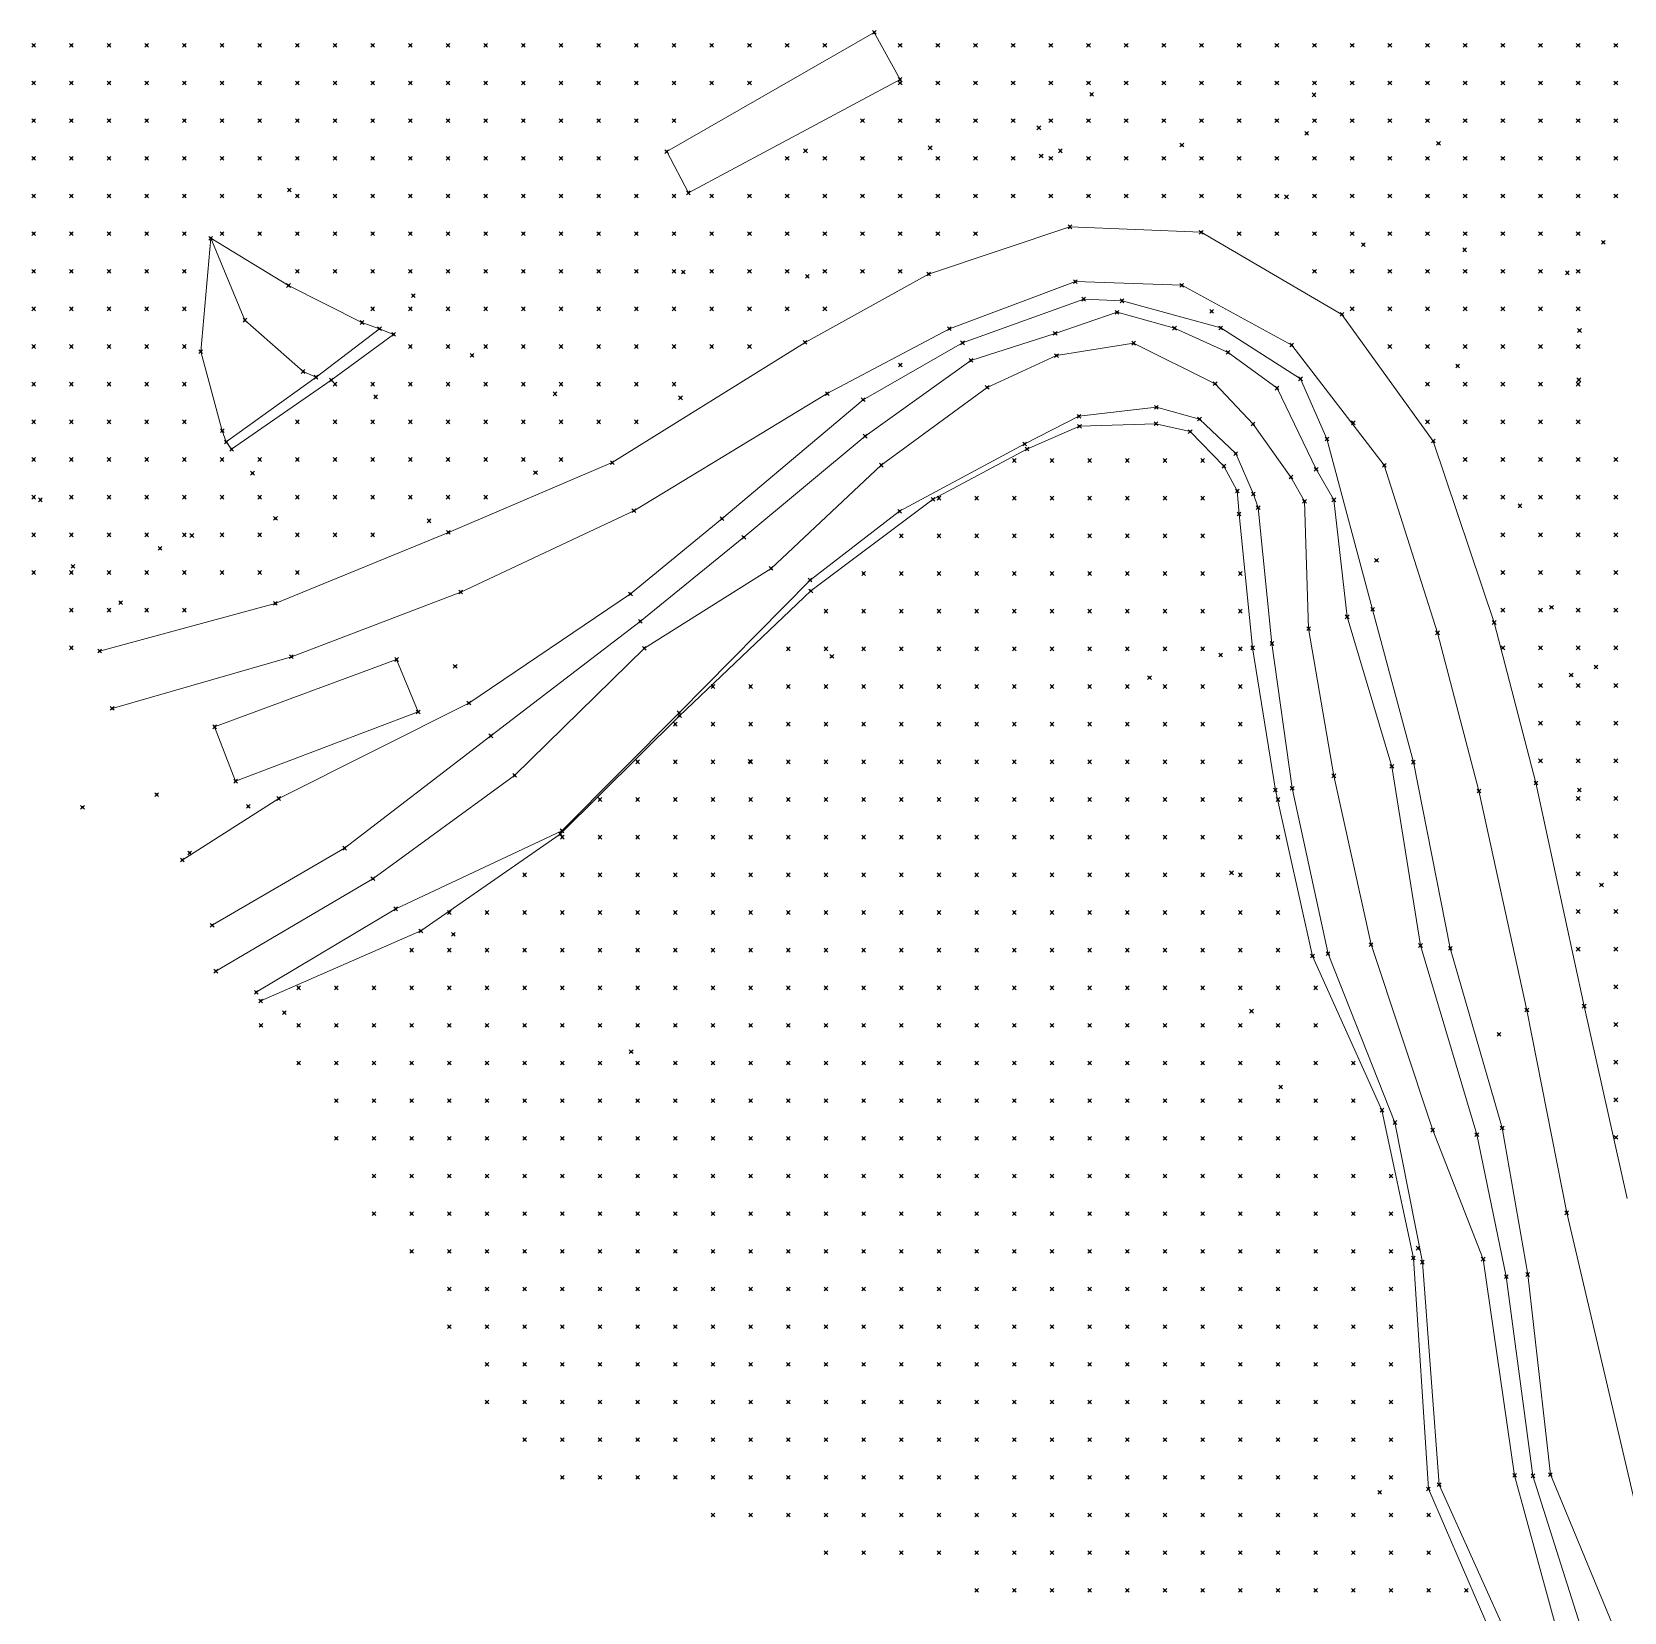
# Model space of a CAD drawing. Header units: metres. Extents: x 441556 to 446409, y 432338 to 461058.
# Drawn here: x 442130.7 to 442257.5, y 451243.6 to 451369.4 of the extents above; entities that cross this region are included whole.
import ezdxf

# ---------------------------------------------------------------- set-up
doc = ezdxf.new("R2010")
doc.units = ezdxf.units.M
doc.header["$MEASUREMENT"] = 0
doc.header["$PDMODE"] = 35
doc.header["$PDSIZE"] = 0.15
for name, color, linetype, lineweight in [('DTM-BRE-RevN_GRP_ CAROSABIL', 2, 'Continuous', 0), ('DTM-BRE-RevN_GRP_CONSTRUCTIE', 2, 'Continuous', 0), ('DTM-BRE-RevN_GRP_FIRUL APEI', 2, 'Continuous', 0), ('DTM-BRE-RevN_GRP_FUNDATIE', 2, 'Continuous', 0), ('DTM-BRE-RevN_GRP_RAU', 2, 'Continuous', 0), ('DTM-BRE-RevN_GRP_TALUZ SUS', 2, 'Continuous', 0), ('DTM-NOK-RevN_LIDAR_co_lidar', 91, 'Continuous', 0), ('DTM-NOK-RevN_RTK', 32, 'Continuous', 0), ('DTM-NOK_RevO_MUT_NOKTA', 121, 'Continuous', 0)]:
    doc.layers.add(name, color=color, linetype=linetype, lineweight=lineweight)

msp = doc.modelspace()

# ---------------------------------------------------------------- linework, layer by layer
at = {"layer": 'DTM-BRE-RevN_GRP_ CAROSABIL'}
for p, q in [((442202.133, 451350.139, 367.887), (442213.388, 451353.903, 367.984)), ((442213.388, 451353.903, 367.984), (442223.831, 451353.472, 368.128)), ((442223.831, 451353.472, 368.128), (442235.042, 451346.931, 367.759)), ((442192.295, 451344.702, 368.243), (442202.133, 451350.139, 367.887)), ((442203.789, 451345.79, 367.988), (442213.816, 451349.537, 367.824)), ((442213.816, 451349.537, 367.824), (442222.289, 451349.247, 367.708)), ((442222.289, 451349.247, 367.708), (442231.041, 451344.484, 367.597)), ((442235.042, 451346.931, 367.759), (442242.315, 451336.843, 367.472)), ((442176.948, 451335.123, 368.527), (442192.295, 451344.702, 368.243)), ((442194.063, 451340.625, 368.211), (442203.789, 451345.79, 367.988)), ((442231.041, 451344.484, 367.597), (442238.41, 451334.916, 367.362)), ((442178.659, 451331.291, 368.722), (442194.063, 451340.625, 368.211)), ((442242.315, 451336.843, 367.472), (442247.163, 451322.391, 367.143)), ((442163.897, 451329.573, 369.147), (442176.948, 451335.123, 368.527)), ((442238.41, 451334.916, 367.362), (442242.656, 451321.567, 367.025)), ((442164.876, 451324.82, 369.287), (442178.659, 451331.291, 368.722)), ((442150.116, 451323.91, 369.863), (442163.897, 451329.573, 369.147)), ((442151.399, 451319.668, 369.83), (442164.876, 451324.82, 369.287)), ((442136.128, 451320.12, 370.01), (442150.116, 451323.91, 369.863)), ((442247.163, 451322.391, 367.143), (442250.488, 451309.618, 366.647)), ((442242.656, 451321.567, 367.025), (442245.949, 451308.977, 366.821)), ((442137.128, 451315.554, 370.088), (442151.399, 451319.668, 369.83)), ((442250.488, 451309.618, 366.647), (442254.329, 451291.837, 366.031)), ((442245.949, 451308.977, 366.821), (442249.766, 451291.53, 366.181)), ((442249.766, 451291.53, 366.181), (442252.943, 451275.377, 365.911)), ((442254.329, 451291.837, 366.031), (442257.757, 451276.524, 365.815)), ((442252.943, 451275.377, 365.911), (442258.833, 451250.261, 365.383))]:
    msp.add_line(p, q, dxfattribs=at)
at = {"layer": 'DTM-BRE-RevN_GRP_CONSTRUCTIE'}
for p, q in [((442181.278, 451359.893, 369.371), (442197.806, 451369.385, 370.513)), ((442197.806, 451369.385, 370.513), (442199.864, 451365.635, 367.922)), ((442199.864, 451365.635, 367.922), (442183.008, 451356.612, 368.222)), ((442183.008, 451356.612, 368.222), (442181.278, 451359.893, 369.371)), ((442145.283, 451314.08, 369.625), (442159.773, 451319.443, 369.453)), ((442159.773, 451319.443, 369.453), (442161.489, 451315.273, 369.226)), ((442161.489, 451315.273, 369.226), (442146.952, 451309.758, 369.648)), ((442146.952, 451309.758, 369.648), (442145.283, 451314.08, 369.625))]:
    msp.add_line(p, q, dxfattribs=at)
at = {"layer": 'DTM-BRE-RevN_GRP_FIRUL APEI'}
for p, q in [((442212.317, 451343.65, 366.204), (442206.795, 451341.114, 366.246)), ((442218.455, 451344.637, 365.962), (442212.317, 451343.65, 366.204)), ((442224.953, 451341.407, 365.612), (442218.455, 451344.637, 365.962)), ((442206.795, 451341.114, 366.246), (442198.368, 451334.923, 366.188)), ((442227.97, 451338.193, 365.325), (442224.953, 451341.407, 365.612)), ((442230.979, 451333.972, 365.414), (442227.97, 451338.193, 365.325)), ((442198.368, 451334.923, 366.188), (442189.59, 451326.698, 366.127)), ((442232.065, 451332.044, 365.457), (442230.979, 451333.972, 365.414)), ((442232.394, 451321.908, 365.307), (442232.065, 451332.044, 365.457)), ((442189.59, 451326.698, 366.127), (442179.499, 451320.34, 366.508)), ((442234.398, 451310.185, 365.323), (442232.394, 451321.908, 365.307)), ((442179.499, 451320.34, 366.508), (442169.165, 451310.219, 367.051)), ((442169.165, 451310.219, 367.051), (442157.877, 451301.989, 367.095)), ((442237.364, 451296.743, 365.185), (442234.398, 451310.185, 365.323)), ((442157.877, 451301.989, 367.095), (442145.376, 451294.625, 367.234)), ((442242.272, 451281.96, 364.607), (442237.364, 451296.743, 365.185)), ((442246.292, 451271.693, 364.515), (442242.272, 451281.96, 364.607)), ((442248.795, 451254.472, 364.078), (442246.292, 451271.693, 364.515)), ((442252.774, 451239.864, 363.956), (442248.795, 451254.472, 364.078))]:
    msp.add_line(p, q, dxfattribs=at)
at = {"layer": 'DTM-BRE-RevN_GRP_FUNDATIE'}
for p, q in [((442144.178, 451343.965, 380.163), (442144.977, 451352.994, 384.975)), ((442144.977, 451352.994, 384.975), (442151.164, 451349.232, 380.062)), ((442144.977, 451352.994, 384.975), (442147.695, 451346.468, 380.008)), ((442151.164, 451349.232, 380.062), (442157.014, 451346.288, 376.382)), ((442147.695, 451346.468, 380.008), (442152.327, 451342.385, 376.153)), ((442157.014, 451346.288, 376.382), (442158.411, 451345.79, 373.927)), ((442158.411, 451345.79, 373.927), (442153.362, 451341.933, 373.813)), ((442154.568, 451341.698, 369.661), (442159.53, 451345.336, 370.144)), ((442159.53, 451345.336, 370.144), (442158.411, 451345.79, 373.927)), ((442145.892, 451337.662, 376.194), (442144.178, 451343.965, 380.163)), ((442152.327, 451342.385, 376.153), (442153.362, 451341.933, 373.813)), ((442153.362, 451341.933, 373.813), (442146.208, 451336.774, 373.855)), ((442146.64, 451336.192, 369.857), (442154.568, 451341.698, 369.661)), ((442146.208, 451336.774, 373.855), (442145.892, 451337.662, 376.194)), ((442146.208, 451336.774, 373.855), (442146.64, 451336.192, 369.857))]:
    msp.add_line(p, q, dxfattribs=at)
at = {"layer": 'DTM-BRE-RevN_GRP_RAU'}
for p, q in [((442217.14, 451347.094, 366.398), (442212.213, 451345.421, 366.425)), ((442221.71, 451345.831, 366.156), (442217.14, 451347.094, 366.398)), ((442212.213, 451345.421, 366.425), (442205.499, 451343.266, 366.474)), ((442225.972, 451343.902, 366.254), (442221.71, 451345.831, 366.156)), ((442229.878, 451341.051, 365.974), (442225.972, 451343.902, 366.254)), ((442205.499, 451343.266, 366.474), (442197.079, 451337.234, 366.509)), ((442232.995, 451334.596, 365.77), (442229.878, 451341.051, 365.974)), ((442209.782, 451336.61, 366.582), (442214.107, 451338.818, 366.502)), ((442214.107, 451338.818, 366.502), (442220.268, 451339.531, 366.184)), ((442220.268, 451339.531, 366.184), (442223.703, 451338.59, 365.956)), ((442223.703, 451338.59, 365.956), (442226.59, 451335.841, 365.936)), ((442197.079, 451337.234, 366.509), (442187.424, 451329.177, 366.54)), ((442199.824, 451331.251, 366.647), (442209.782, 451336.61, 366.582)), ((442226.59, 451335.841, 365.936), (442227.997, 451332.618, 365.835)), ((442234.4, 451332.164, 365.899), (442232.995, 451334.596, 365.77)), ((442227.997, 451332.618, 365.835), (442228.371, 451331.532, 365.782)), ((442235.463, 451322.842, 365.64), (442234.4, 451332.164, 365.899)), ((442192.696, 451325.773, 366.705), (442199.824, 451331.251, 366.647)), ((442228.371, 451331.532, 365.782), (442229.467, 451320.72, 365.675)), ((442187.424, 451329.177, 366.54), (442179.178, 451322.485, 366.883)), ((442182.275, 451315.195, 367.101), (442192.696, 451325.773, 366.705)), ((442179.178, 451322.485, 366.883), (442167.274, 451313.369, 367.211)), ((442239.013, 451310.931, 365.487), (442235.463, 451322.842, 365.64)), ((442229.467, 451320.72, 365.675), (442231.082, 451309.191, 365.41)), ((442172.936, 451305.798, 367.095), (442182.275, 451315.195, 367.101)), ((442167.274, 451313.369, 367.211), (442155.632, 451304.423, 367.377)), ((442241.296, 451296.666, 365.252), (442239.013, 451310.931, 365.487)), ((442231.082, 451309.191, 365.41), (442233.938, 451296.018, 365.365)), ((442159.702, 451299.587, 367.443), (442172.936, 451305.798, 367.095)), ((442155.632, 451304.423, 367.377), (442145.086, 451298.281, 367.48)), ((442148.599, 451292.946, 367.503), (442159.702, 451299.587, 367.443)), ((442245.786, 451281.608, 364.927), (442241.296, 451296.666, 365.252)), ((442233.938, 451296.018, 365.365), (442239.259, 451282.577, 364.96)), ((442239.259, 451282.577, 364.96), (442241.446, 451271.452, 364.854)), ((442248.124, 451270.298, 364.67), (442245.786, 451281.608, 364.927)), ((442241.446, 451271.452, 364.854), (442242.783, 451253.723, 364.544)), ((442250.255, 451254.437, 364.391), (442248.124, 451270.298, 364.67)), ((442242.783, 451253.723, 364.544), (442249.34, 451239.196, 364.298)), ((442254.764, 451240.149, 364.174), (442250.255, 451254.437, 364.391))]:
    msp.add_line(p, q, dxfattribs=at)
at = {"layer": 'DTM-BRE-RevN_GRP_TALUZ SUS'}
for p, q in [((442204.829, 451344.662, 367.779), (442214.481, 451348.141, 367.484)), ((442214.481, 451348.141, 367.484), (442217.535, 451348.013, 367.584)), ((442217.535, 451348.013, 367.584), (442225.39, 451345.852, 367.538)), ((442225.39, 451345.852, 367.538), (442231.74, 451341.795, 367.332)), ((442196.924, 451340.131, 367.927), (442204.829, 451344.662, 367.779)), ((442231.74, 451341.795, 367.332), (442233.853, 451337.014, 367.038)), ((442185.677, 451330.658, 367.869), (442196.924, 451340.131, 367.927)), ((442214.147, 451338.023, 367.024), (442209.964, 451336.207, 367.235)), ((442220.23, 451338.222, 366.519), (442214.147, 451338.023, 367.024)), ((442222.957, 451337.592, 366.374), (442220.23, 451338.222, 366.519)), ((442225.647, 451334.841, 366.349), (442222.957, 451337.592, 366.374)), ((442209.964, 451336.207, 367.235), (442202.483, 451332.202, 367.238)), ((442233.853, 451337.014, 367.038), (442237.483, 451323.437, 366.701)), ((442226.707, 451332.874, 366.221), (442225.647, 451334.841, 366.349)), ((442202.483, 451332.202, 367.238), (442192.758, 451324.906, 367.211)), ((442226.851, 451331.03, 366.369), (442226.707, 451332.874, 366.221)), ((442227.928, 451320.373, 366.312), (442226.851, 451331.03, 366.369)), ((442178.395, 451324.669, 368.725), (442185.677, 451330.658, 367.869)), ((442165.525, 451315.977, 368.976), (442178.395, 451324.669, 368.725)), ((442192.758, 451324.906, 367.211), (442182.294, 451314.964, 367.435)), ((442237.483, 451323.437, 366.701), (442240.729, 451311.267, 367.043)), ((442229.742, 451309.047, 365.976), (442227.928, 451320.373, 366.312)), ((442150.388, 451308.377, 369.442), (442165.525, 451315.977, 368.976)), ((442182.294, 451314.964, 367.435), (442172.807, 451305.543, 368.4)), ((442240.729, 451311.267, 367.043), (442243.67, 451296.444, 366.141)), ((442142.704, 451303.477, 369.065), (442150.388, 451308.377, 369.442)), ((442232.703, 451295.829, 366.166), (442229.742, 451309.047, 365.976)), ((442172.807, 451305.543, 368.4), (442161.706, 451297.831, 367.763)), ((442161.706, 451297.831, 367.763), (442148.958, 451292.258, 368.277)), ((442238.23, 451283.556, 365.434), (442232.703, 451295.829, 366.166)), ((442243.67, 451296.444, 366.141), (442247.802, 451282.136, 366.065)), ((442240.731, 451271.778, 365.017), (442238.23, 451283.556, 365.434)), ((442247.802, 451282.136, 366.065), (442249.836, 451270.468, 365.717)), ((442241.926, 451253.391, 364.821), (442240.731, 451271.778, 365.017)), ((442249.836, 451270.468, 365.717), (442251.645, 451254.534, 365.673)), ((442251.645, 451254.534, 365.673), (442257.421, 451240.608, 365.418)), ((442248.154, 451239.052, 364.955), (442241.926, 451253.391, 364.821))]:
    msp.add_line(p, q, dxfattribs=at)
at = {"layer": 'DTM-NOK-RevN_LIDAR_co_lidar'}
for p in [(442130.88, 451368.364, 402.162), (442133.879, 451368.364, 401.608), (442136.879, 451368.364, 401.623), (442139.878, 451368.364, 401.089), (442142.877, 451368.364, 400.769), (442145.877, 451368.364, 397.833), (442148.876, 451368.364, 394.121), (442151.875, 451368.364, 391.662), (442154.875, 451368.364, 390.239), (442157.874, 451368.364, 388.078), (442160.873, 451368.364, 385.408), (442163.873, 451368.364, 383.631), (442166.872, 451368.364, 383.037), (442169.871, 451368.364, 383.804), (442172.871, 451368.364, 384.251), (442175.87, 451368.364, 380.315), (442178.87, 451368.364, 376.334), (442181.869, 451368.364, 375.528), (442184.868, 451368.364, 376.051), (442187.868, 451368.364, 375.909), (442190.867, 451368.364, 374.755), (442193.866, 451368.364, 373.294), (442199.865, 451368.364, 368.052), (442202.864, 451368.364, 366.837), (442205.864, 451368.364, 366.609), (442208.863, 451368.364, 366.574), (442211.862, 451368.364, 366.926), (442214.862, 451368.364, 368.101), (442217.861, 451368.364, 369.087), (442220.86, 451368.364, 369.51), (442223.86, 451368.364, 369.783), (442226.859, 451368.364, 370.084), (442229.859, 451368.364, 370.387), (442232.858, 451368.364, 370.683), (442235.857, 451368.364, 370.968), (442238.857, 451368.364, 371.485), (442241.856, 451368.364, 371.774), (442244.855, 451368.364, 372.217), (442247.855, 451368.364, 375.116), (442250.854, 451368.364, 377.766), (442253.853, 451368.364, 378.398), (442256.853, 451368.364, 378.275), (442130.88, 451365.365, 399.991), (442133.879, 451365.365, 399.447), (442136.879, 451365.365, 398.43), (442139.878, 451365.365, 397.677), (442142.877, 451365.365, 398.325), (442145.877, 451365.365, 395.186), (442148.876, 451365.365, 391.374), (442151.875, 451365.365, 389.296), (442154.875, 451365.365, 387.57), (442157.874, 451365.365, 385.355), (442160.873, 451365.365, 383.222), (442163.873, 451365.365, 381.648), (442166.872, 451365.365, 380.548), (442169.871, 451365.365, 380.498), (442172.871, 451365.365, 379.329), (442175.87, 451365.365, 376.842), (442178.87, 451365.365, 374.945), (442181.869, 451365.365, 374.677), (442184.868, 451365.365, 375.124), (442187.868, 451365.365, 374.656), (442199.865, 451365.365, 367.743), (442202.864, 451365.365, 366.992), (442205.864, 451365.365, 366.738), (442208.863, 451365.365, 366.611), (442211.862, 451365.365, 366.83), (442214.862, 451365.365, 367.909), (442217.861, 451365.365, 368.871), (442220.86, 451365.365, 369.302), (442223.86, 451365.365, 369.587), (442226.859, 451365.365, 369.938), (442229.859, 451365.365, 370.364), (442232.858, 451365.365, 370.783), (442235.857, 451365.365, 371.16), (442238.857, 451365.365, 371.604), (442241.856, 451365.365, 371.91), (442244.855, 451365.365, 373.276), (442247.855, 451365.365, 375.313), (442250.854, 451365.365, 377.226), (442253.853, 451365.365, 377.935), (442256.853, 451365.365, 378.003), (442130.88, 451362.365, 398.106), (442133.879, 451362.365, 396.782), (442136.879, 451362.365, 394.511), (442139.878, 451362.365, 393.572), (442142.877, 451362.365, 393.332), (442145.877, 451362.365, 390.672), (442148.876, 451362.365, 388.613), (442151.875, 451362.365, 387.634), (442154.875, 451362.365, 385.645), (442157.874, 451362.365, 383.555), (442160.873, 451362.365, 381.633), (442163.873, 451362.365, 379.897), (442166.872, 451362.365, 378.464), (442169.871, 451362.365, 376.678), (442172.871, 451362.365, 375.104), (442175.87, 451362.365, 373.884), (442178.87, 451362.365, 373.302), (442181.869, 451362.365, 373.423), (442196.866, 451362.365, 368.187), (442199.865, 451362.365, 367.516), (442202.864, 451362.365, 367.103), (442205.864, 451362.365, 366.9), (442208.863, 451362.365, 366.755), (442211.862, 451362.365, 367.022), (442214.862, 451362.365, 367.881), (442217.861, 451362.365, 368.54), (442220.86, 451362.365, 368.858), (442223.86, 451362.365, 369.21), (442226.859, 451362.365, 369.677), (442229.859, 451362.365, 370.514), (442232.858, 451362.365, 371.256), (442235.857, 451362.365, 371.578), (442238.857, 451362.365, 371.813), (442241.856, 451362.365, 372.094), (442244.855, 451362.365, 373.605), (442247.855, 451362.365, 374.95), (442250.854, 451362.365, 376.396), (442253.853, 451362.365, 376.891), (442256.853, 451362.365, 377.228), (442130.88, 451359.366, 396.249), (442133.879, 451359.366, 394.497), (442136.879, 451359.366, 392.242), (442139.878, 451359.366, 390.268), (442142.877, 451359.366, 388.592), (442145.877, 451359.366, 387.136), (442148.876, 451359.366, 386.691), (442151.875, 451359.366, 386.047), (442154.875, 451359.366, 384.455), (442157.874, 451359.366, 382.869), (442160.873, 451359.366, 380.833), (442163.873, 451359.366, 378.677), (442166.872, 451359.366, 377.021), (442169.871, 451359.366, 374.554), (442172.871, 451359.366, 372.659), (442175.87, 451359.366, 371.658), (442178.87, 451359.366, 371.023), (442190.867, 451359.366, 368.449), (442193.866, 451359.366, 368.06), (442196.866, 451359.366, 367.711), (442199.865, 451359.366, 367.433), (442202.864, 451359.366, 367.239), (442205.864, 451359.366, 367.153), (442208.863, 451359.366, 367.151), (442211.862, 451359.366, 367.483), (442214.862, 451359.366, 367.993), (442217.861, 451359.366, 368.322), (442220.86, 451359.366, 368.528), (442223.86, 451359.366, 368.766), (442226.859, 451359.366, 369.102), (442229.859, 451359.366, 369.906), (442232.858, 451359.366, 370.848), (442235.857, 451359.366, 371.82), (442238.857, 451359.366, 372.215), (442241.856, 451359.366, 372.293), (442244.855, 451359.366, 372.909), (442247.855, 451359.366, 374.249), (442250.854, 451359.366, 375.544), (442253.853, 451359.366, 376.1), (442256.853, 451359.366, 376.651), (442130.88, 451356.367, 395.145), (442133.879, 451356.367, 393.13), (442136.879, 451356.367, 390.535), (442139.878, 451356.367, 388.123), (442142.877, 451356.367, 386.747), (442145.877, 451356.367, 385.838), (442148.876, 451356.367, 385.232), (442151.875, 451356.367, 384.124), (442154.875, 451356.367, 382.547), (442157.874, 451356.367, 381.035), (442160.873, 451356.367, 379.225), (442163.873, 451356.367, 377.831), (442166.872, 451356.367, 375.448), (442169.871, 451356.367, 372.681), (442172.871, 451356.367, 371.666), (442175.87, 451356.367, 370.172), (442178.87, 451356.367, 368.68), (442181.869, 451356.367, 368.158), (442184.868, 451356.367, 368.146), (442187.868, 451356.367, 368.163), (442190.867, 451356.367, 368.02), (442193.866, 451356.367, 367.839), (442196.866, 451356.367, 367.67), (442199.865, 451356.367, 367.566), (442202.864, 451356.367, 367.461), (442205.864, 451356.367, 367.447), (442208.863, 451356.367, 367.545), (442211.862, 451356.367, 367.733), (442214.862, 451356.367, 367.965), (442217.861, 451356.367, 368.122), (442220.86, 451356.367, 368.239), (442223.86, 451356.367, 368.347), (442226.859, 451356.367, 368.491), (442229.859, 451356.367, 368.721), (442232.858, 451356.367, 369.246), (442235.857, 451356.367, 370.636), (442238.857, 451356.367, 371.585), (442241.856, 451356.367, 372.085), (442244.855, 451356.367, 372.597), (442247.855, 451356.367, 373.564), (442250.854, 451356.367, 374.667), (442253.853, 451356.367, 375.519), (442256.853, 451356.367, 376.064), (442130.88, 451353.367, 393.668), (442133.879, 451353.367, 391.154), (442136.879, 451353.367, 388.248), (442139.878, 451353.367, 386.727), (442142.877, 451353.367, 385.269), (442145.877, 451353.367, 383.888), (442148.876, 451353.367, 383.222), (442151.875, 451353.367, 382.284), (442154.875, 451353.367, 380.358), (442157.874, 451353.367, 378.357), (442160.873, 451353.367, 376.78), (442163.873, 451353.367, 376.458), (442166.872, 451353.367, 373.519), (442169.871, 451353.367, 371.095), (442172.871, 451353.367, 370.338), (442175.87, 451353.367, 368.923), (442178.87, 451353.367, 367.908), (442181.869, 451353.367, 367.698), (442184.868, 451353.367, 367.863), (442187.868, 451353.367, 367.992), (442190.867, 451353.367, 367.964), (442193.866, 451353.367, 367.888), (442196.866, 451353.367, 367.801), (442199.865, 451353.367, 367.722), (442202.864, 451353.367, 367.641), (442205.864, 451353.367, 367.61), (442226.859, 451353.367, 368.036), (442229.859, 451353.367, 368.152), (442232.858, 451353.367, 368.337), (442235.857, 451353.367, 368.913), (442238.857, 451353.367, 370.115), (442241.856, 451353.367, 371.497), (442244.855, 451353.367, 372.62), (442247.855, 451353.367, 373.233), (442250.854, 451353.367, 374.014), (442253.853, 451353.367, 374.736), (442130.88, 451350.368, 391.427), (442133.879, 451350.368, 388.805), (442136.879, 451350.368, 386.63), (442139.878, 451350.368, 385.578), (442142.877, 451350.368, 383.607), (442151.875, 451350.368, 379.488), (442154.875, 451350.368, 378.043), (442157.874, 451350.368, 375.928), (442160.873, 451350.368, 374.137), (442163.873, 451350.368, 373.464), (442166.872, 451350.368, 371.433), (442169.871, 451350.368, 369.768), (442172.871, 451350.368, 368.8), (442175.87, 451350.368, 368.167), (442178.87, 451350.368, 367.847), (442181.869, 451350.368, 367.756), (442184.868, 451350.368, 367.916), (442187.868, 451350.368, 368.038), (442190.867, 451350.368, 368.068), (442193.866, 451350.368, 367.996), (442196.866, 451350.368, 367.914), (442199.865, 451350.368, 367.834), (442232.858, 451350.368, 367.888), (442235.857, 451350.368, 368.142), (442238.857, 451350.368, 369.03), (442241.856, 451350.368, 370.884), (442244.855, 451350.368, 372.64), (442247.855, 451350.368, 373.43), (442250.854, 451350.368, 373.802), (442253.853, 451350.368, 374.291), (442130.88, 451347.369, 389.711), (442133.879, 451347.369, 386.522), (442136.879, 451347.369, 384.693), (442139.878, 451347.369, 382.721), (442142.877, 451347.369, 380.894), (442157.874, 451347.369, 372.947), (442160.873, 451347.369, 371.648), (442163.873, 451347.369, 370.518), (442166.872, 451347.369, 369.574), (442169.871, 451347.369, 368.746), (442172.871, 451347.369, 368.347), (442175.87, 451347.369, 368.473), (442178.87, 451347.369, 368.216), (442181.869, 451347.369, 367.977), (442184.868, 451347.369, 368.039), (442187.868, 451347.369, 368.108), (442190.867, 451347.369, 368.143), (442193.866, 451347.369, 368.093), (442235.857, 451347.369, 367.742), (442238.857, 451347.369, 367.979), (442241.856, 451347.369, 369.475), (442244.855, 451347.369, 371.561), (442247.855, 451347.369, 373.348), (442250.854, 451347.369, 374.049), (442253.853, 451347.369, 374.185), (442130.88, 451344.369, 388.183), (442133.879, 451344.369, 385.275), (442136.879, 451344.369, 382.525), (442139.878, 451344.369, 378.738), (442142.877, 451344.369, 377.646), (442160.873, 451344.369, 369.961), (442163.873, 451344.369, 369.766), (442166.872, 451344.369, 369.033), (442169.871, 451344.369, 368.271), (442172.871, 451344.369, 368.163), (442175.87, 451344.369, 368.356), (442178.87, 451344.369, 368.241), (442181.869, 451344.369, 368.133), (442184.868, 451344.369, 368.155), (442187.868, 451344.369, 368.173), (442238.857, 451344.369, 367.729), (442241.856, 451344.369, 368.066), (442244.855, 451344.369, 369.48), (442247.855, 451344.369, 371.78), (442250.854, 451344.369, 373.871), (442253.853, 451344.369, 374.427), (442130.88, 451341.37, 386.923), (442133.879, 451341.37, 384.886), (442136.879, 451341.37, 381.698), (442139.878, 451341.37, 376.911), (442142.877, 451341.37, 374.76), (442154.875, 451341.37, 369.634), (442157.874, 451341.37, 369.543), (442160.873, 451341.37, 369.424), (442163.873, 451341.37, 369.324), (442166.872, 451341.37, 368.861), (442169.871, 451341.37, 368.264), (442172.871, 451341.37, 368.13), (442175.87, 451341.37, 368.215), (442178.87, 451341.37, 368.254), (442181.869, 451341.37, 368.281), (442241.856, 451341.37, 367.724), (442244.855, 451341.37, 368.352), (442247.855, 451341.37, 369.812), (442250.854, 451341.37, 373.404), (442253.853, 451341.37, 374.898), (442130.88, 451338.371, 385.668), (442133.879, 451338.371, 383.677), (442136.879, 451338.371, 381.23), (442139.878, 451338.371, 376.602), (442142.877, 451338.371, 372.499), (442151.875, 451338.371, 369.573), (442154.875, 451338.371, 369.547), (442157.874, 451338.371, 369.418), (442160.873, 451338.371, 369.264), (442163.873, 451338.371, 369.089), (442166.872, 451338.371, 368.78), (442169.871, 451338.371, 368.39), (442172.871, 451338.371, 368.223), (442175.87, 451338.371, 368.29), (442178.87, 451338.371, 368.377), (442235.949, 451338.292, 367.204), (442241.856, 451338.371, 367.484), (442244.855, 451338.371, 367.85), (442247.855, 451338.371, 369.029), (442250.854, 451338.371, 373.331), (442253.853, 451338.371, 375.25), (442130.88, 451335.371, 383.631), (442133.879, 451335.371, 381.899), (442136.879, 451335.371, 380.147), (442139.878, 451335.371, 376.102), (442142.877, 451335.371, 371.798), (442145.877, 451335.371, 369.954), (442148.876, 451335.371, 369.583), (442151.875, 451335.371, 369.565), (442154.875, 451335.371, 369.532), (442157.874, 451335.371, 369.41), (442160.873, 451335.371, 369.207), (442163.873, 451335.371, 368.992), (442166.872, 451335.371, 368.775), (442169.871, 451335.371, 368.552), (442172.871, 451335.371, 368.426), (442208.955, 451335.293, 368.011), (442211.954, 451335.293, 369.73), (442214.953, 451335.293, 368.942), (442217.953, 451335.293, 367.673), (442220.952, 451335.293, 366.818), (442223.951, 451335.293, 366.282), (442244.855, 451335.371, 367.594), (442247.855, 451335.371, 368.294), (442250.854, 451335.371, 372.049), (442253.853, 451335.371, 374.504), (442256.853, 451335.371, 374.591), (442130.88, 451332.372, 381.277), (442133.879, 451332.372, 380.096), (442136.879, 451332.372, 378.611), (442139.878, 451332.372, 375.261), (442142.877, 451332.372, 371.536), (442145.877, 451332.372, 369.942), (442148.876, 451332.372, 369.686), (442151.875, 451332.372, 369.639), (442154.875, 451332.372, 369.577), (442157.874, 451332.372, 369.437), (442160.873, 451332.372, 369.205), (442163.873, 451332.372, 368.992), (442166.872, 451332.372, 368.843), (442202.956, 451332.293, 368.127), (442205.955, 451332.293, 369.183), (442208.955, 451332.293, 371.189), (442211.954, 451332.293, 371.938), (442214.953, 451332.293, 370.361), (442217.953, 451332.293, 368.459), (442220.952, 451332.293, 367.053), (442223.951, 451332.293, 366.519), (442244.855, 451332.372, 367.446), (442247.855, 451332.372, 367.973), (442250.854, 451332.372, 370.017), (442253.853, 451332.372, 372.948), (442256.853, 451332.372, 374.4), (442130.88, 451329.373, 377.933), (442133.879, 451329.373, 376.407), (442136.879, 451329.373, 375.094), (442139.878, 451329.373, 372.924), (442142.877, 451329.373, 370.772), (442145.877, 451329.373, 369.848), (442148.876, 451329.373, 369.747), (442151.875, 451329.373, 369.714), (442154.875, 451329.373, 369.608), (442157.874, 451329.373, 369.439), (442247.855, 451329.373, 367.69), (442250.854, 451329.373, 368.729), (442253.853, 451329.373, 371.363), (442256.853, 451329.373, 373.236), (442199.957, 451329.294, 368.595), (442202.956, 451329.294, 370.364), (442205.955, 451329.294, 372.019), (442208.955, 451329.294, 374.165), (442211.954, 451329.294, 373.069), (442214.953, 451329.294, 371.489), (442217.953, 451329.294, 369.444), (442220.952, 451329.294, 367.514), (442223.951, 451329.294, 366.641), (442130.88, 451326.373, 374.11), (442133.879, 451326.373, 372.076), (442136.879, 451326.373, 371.425), (442139.878, 451326.373, 370.517), (442142.877, 451326.373, 369.98), (442145.877, 451326.373, 369.822), (442148.876, 451326.373, 369.781), (442151.875, 451326.373, 369.735), (442196.957, 451326.295, 372.597), (442199.957, 451326.295, 373.511), (442202.956, 451326.295, 374.209), (442205.955, 451326.295, 375.51), (442208.955, 451326.295, 376.04), (442211.954, 451326.295, 374.499), (442214.953, 451326.295, 372.451), (442217.953, 451326.295, 370.532), (442220.952, 451326.295, 368.369), (442223.951, 451326.295, 366.829), (442226.951, 451326.295, 366.026), (442247.855, 451326.373, 367.427), (442250.854, 451326.373, 367.883), (442253.853, 451326.373, 369.893), (442256.853, 451326.373, 371.61), (442133.879, 451323.374, 370.375), (442136.879, 451323.374, 370.138), (442139.878, 451323.374, 369.923), (442142.877, 451323.374, 369.886), (442193.958, 451323.295, 375.818), (442196.957, 451323.295, 377.335), (442199.957, 451323.295, 379.279), (442202.956, 451323.295, 379.989), (442205.955, 451323.295, 379.085), (442208.955, 451323.295, 377.435), (442211.954, 451323.295, 375.524), (442214.953, 451323.295, 373.372), (442217.953, 451323.295, 371.287), (442220.952, 451323.295, 369.311), (442223.951, 451323.295, 367.187), (442226.951, 451323.295, 366.133), (442247.855, 451323.374, 367.243), (442250.854, 451323.374, 367.603), (442253.853, 451323.374, 369.103), (442256.853, 451323.374, 370.901), (442133.879, 451320.374, 369.891), (442190.959, 451320.296, 375.577), (442193.958, 451320.296, 378.956), (442196.957, 451320.296, 382.452), (442199.957, 451320.296, 383.513), (442202.956, 451320.296, 382.996), (442205.955, 451320.296, 380.964), (442208.955, 451320.296, 378.627), (442211.954, 451320.296, 376.51), (442214.953, 451320.296, 374.432), (442217.953, 451320.296, 372.407), (442220.952, 451320.296, 370.291), (442223.951, 451320.296, 367.727), (442226.951, 451320.296, 366.396), (442247.855, 451320.374, 367.034), (442250.854, 451320.374, 367.319), (442253.853, 451320.374, 368.051), (442256.853, 451320.374, 369.729), (442184.96, 451317.297, 372.073), (442187.959, 451317.297, 376.347), (442190.959, 451317.297, 379.1), (442193.958, 451317.297, 382.38), (442196.957, 451317.297, 385.109), (442199.957, 451317.297, 385.504), (442202.956, 451317.297, 384.54), (442205.955, 451317.297, 382.698), (442208.955, 451317.297, 380.021), (442211.954, 451317.297, 377.655), (442214.953, 451317.297, 375.419), (442217.953, 451317.297, 373.331), (442220.952, 451317.297, 370.988), (442223.951, 451317.297, 368.103), (442226.951, 451317.297, 366.536), (442250.854, 451317.375, 367.015), (442253.853, 451317.375, 367.648), (442256.853, 451317.375, 368.749), (442181.961, 451314.297, 371.227), (442184.96, 451314.297, 376.198), (442187.959, 451314.297, 379.476), (442190.959, 451314.297, 382.351), (442193.958, 451314.297, 385.5), (442196.957, 451314.297, 387.764), (442199.957, 451314.297, 387.22), (442202.956, 451314.297, 385.871), (442205.955, 451314.297, 383.767), (442208.955, 451314.297, 381.147), (442211.954, 451314.297, 378.831), (442214.953, 451314.297, 376.214), (442217.953, 451314.297, 374.067), (442220.952, 451314.297, 371.609), (442223.951, 451314.297, 368.894), (442226.951, 451314.297, 366.808), (442250.854, 451314.376, 366.802), (442253.853, 451314.376, 367.209), (442256.853, 451314.376, 368.247), (442178.961, 451311.298, 370.309), (442181.961, 451311.298, 375.037), (442184.96, 451311.298, 378.93), (442187.959, 451311.298, 382.152), (442190.959, 451311.298, 385.59), (442193.958, 451311.298, 388.725), (442196.957, 451311.298, 390.467), (442199.957, 451311.298, 389.395), (442202.956, 451311.298, 387.613), (442205.955, 451311.298, 385.081), (442208.955, 451311.298, 381.962), (442211.954, 451311.298, 379.92), (442214.953, 451311.298, 377.542), (442217.953, 451311.298, 375.402), (442220.952, 451311.298, 372.803), (442223.951, 451311.298, 369.884), (442226.951, 451311.298, 367.31), (442250.854, 451311.376, 366.67), (442253.853, 451311.376, 366.882), (442256.853, 451311.376, 367.425), (442175.962, 451308.299, 369.549), (442178.961, 451308.299, 374.059), (442181.961, 451308.299, 378.453), (442184.96, 451308.299, 381.783), (442187.959, 451308.299, 385.174), (442190.959, 451308.299, 388.709), (442193.958, 451308.299, 391.568), (442196.957, 451308.299, 392.807), (442199.957, 451308.299, 391.581), (442202.956, 451308.299, 389.207), (442205.955, 451308.299, 386.523), (442208.955, 451308.299, 383.44), (442211.954, 451308.299, 381.258), (442214.953, 451308.299, 379.189), (442217.953, 451308.299, 376.815), (442220.952, 451308.299, 373.965), (442223.951, 451308.299, 371.11), (442226.951, 451308.299, 367.978), (442229.95, 451308.299, 366.078), (442253.853, 451308.377, 366.595), (442256.853, 451308.377, 366.635), (442172.963, 451305.299, 371.176), (442175.962, 451305.299, 374.623), (442178.961, 451305.299, 377.894), (442181.961, 451305.299, 381.145), (442184.96, 451305.299, 384.078), (442187.959, 451305.299, 387.01), (442190.959, 451305.299, 390.153), (442193.958, 451305.299, 392.978), (442196.957, 451305.299, 394.217), (442199.957, 451305.299, 392.967), (442202.956, 451305.299, 390.37), (442205.955, 451305.299, 387.789), (442208.955, 451305.299, 385.095), (442211.954, 451305.299, 382.72), (442214.953, 451305.299, 380.634), (442217.953, 451305.299, 377.9), (442220.952, 451305.299, 375.005), (442223.951, 451305.299, 372.176), (442226.951, 451305.299, 368.581), (442229.95, 451305.299, 366.313), (442253.853, 451305.378, 366.429), (442256.853, 451305.378, 366.303), (442169.963, 451302.3, 371.682), (442172.963, 451302.3, 376.038), (442175.962, 451302.3, 379.42), (442178.961, 451302.3, 381.607), (442181.961, 451302.3, 383.755), (442184.96, 451302.3, 386.253), (442187.959, 451302.3, 388.879), (442190.959, 451302.3, 391.856), (442193.958, 451302.3, 394.628), (442196.957, 451302.3, 395.188), (442199.957, 451302.3, 393.798), (442202.956, 451302.3, 391.319), (442205.955, 451302.3, 388.579), (442208.955, 451302.3, 386.285), (442211.954, 451302.3, 384.071), (442214.953, 451302.3, 381.829), (442217.953, 451302.3, 378.992), (442220.952, 451302.3, 376.209), (442223.951, 451302.3, 373.285), (442226.951, 451302.3, 369.438), (442229.95, 451302.3, 366.58), (442253.853, 451302.378, 366.311), (442256.853, 451302.378, 366.176), (442163.965, 451299.301, 369.109), (442166.964, 451299.301, 370.592), (442169.963, 451299.301, 374.525), (442172.963, 451299.301, 378.797), (442175.962, 451299.301, 382.407), (442178.961, 451299.301, 385.094), (442181.961, 451299.301, 387.098), (442184.96, 451299.301, 389.301), (442187.959, 451299.301, 392.017), (442190.959, 451299.301, 395.009), (442193.958, 451299.301, 397.211), (442196.957, 451299.301, 397.078), (442199.957, 451299.301, 395.152), (442202.956, 451299.301, 392.557), (442205.955, 451299.301, 389.668), (442208.955, 451299.301, 387.569), (442211.954, 451299.301, 385.402), (442214.953, 451299.301, 382.774), (442217.953, 451299.301, 380.104), (442220.952, 451299.301, 377.517), (442223.951, 451299.301, 374.478), (442226.951, 451299.301, 370.453), (442229.95, 451299.301, 367.145), (442253.853, 451299.379, 366.225), (442256.853, 451299.379, 366.11), (442253.853, 451296.38, 366.156), (442256.853, 451296.38, 366.037), (442160.965, 451296.301, 370.117), (442163.965, 451296.301, 371.766), (442166.964, 451296.301, 373.722), (442169.963, 451296.301, 376.869), (442172.963, 451296.301, 380.632), (442175.962, 451296.301, 384.295), (442178.961, 451296.301, 387.467), (442181.961, 451296.301, 390.317), (442184.96, 451296.301, 393.003), (442187.959, 451296.301, 395.945), (442190.959, 451296.301, 399.043), (442193.958, 451296.301, 400.395), (442196.957, 451296.301, 399.502), (442199.957, 451296.301, 396.919), (442202.956, 451296.301, 393.917), (442205.955, 451296.301, 391.196), (442208.955, 451296.301, 389.037), (442211.954, 451296.301, 386.654), (442214.953, 451296.301, 383.859), (442217.953, 451296.301, 381.296), (442220.952, 451296.301, 378.748), (442223.951, 451296.301, 375.447), (442226.951, 451296.301, 371.344), (442229.95, 451296.301, 368.085), (442151.967, 451293.302, 371.564), (442154.967, 451293.302, 372.045), (442157.966, 451293.302, 372.649), (442160.965, 451293.302, 373.649), (442163.965, 451293.302, 375.418), (442166.964, 451293.302, 377.817), (442169.963, 451293.302, 380.824), (442172.963, 451293.302, 383.681), (442175.962, 451293.302, 386.339), (442178.961, 451293.302, 389.471), (442181.961, 451293.302, 393.726), (442184.96, 451293.302, 397.995), (442187.959, 451293.302, 401.147), (442190.959, 451293.302, 403.215), (442193.958, 451293.302, 403.276), (442196.957, 451293.302, 401.522), (442199.957, 451293.302, 398.579), (442202.956, 451293.302, 395.467), (442205.955, 451293.302, 392.663), (442208.955, 451293.302, 390.299), (442211.954, 451293.302, 387.91), (442214.953, 451293.302, 385.149), (442217.953, 451293.302, 382.583), (442220.952, 451293.302, 379.911), (442223.951, 451293.302, 376.267), (442226.951, 451293.302, 372.446), (442229.95, 451293.302, 369.058), (442232.949, 451293.302, 366.314), (442256.853, 451293.38, 365.941), (442148.968, 451290.303, 373.686), (442151.967, 451290.303, 375.563), (442154.967, 451290.303, 376.904), (442157.966, 451290.303, 377.501), (442160.965, 451290.303, 378.774), (442163.965, 451290.303, 380.696), (442166.964, 451290.303, 382.911), (442169.963, 451290.303, 385.54), (442172.963, 451290.303, 387.835), (442175.962, 451290.303, 389.428), (442178.961, 451290.303, 392.398), (442181.961, 451290.303, 397.317), (442184.96, 451290.303, 402.048), (442187.959, 451290.303, 405.049), (442190.959, 451290.303, 406.124), (442193.958, 451290.303, 405.344), (442196.957, 451290.303, 403.125), (442199.957, 451290.303, 400.194), (442202.956, 451290.303, 397.283), (442205.955, 451290.303, 394.322), (442208.955, 451290.303, 391.629), (442211.954, 451290.303, 389.352), (442214.953, 451290.303, 386.624), (442217.953, 451290.303, 384.067), (442220.952, 451290.303, 381.157), (442223.951, 451290.303, 377.654), (442226.951, 451290.303, 373.655), (442229.95, 451290.303, 369.624), (442232.949, 451290.303, 366.599), (442256.853, 451290.381, 365.862), (442151.967, 451287.303, 379.284), (442154.967, 451287.303, 380.67), (442157.966, 451287.303, 382.217), (442160.965, 451287.303, 384.212), (442163.965, 451287.303, 386.559), (442166.964, 451287.303, 388.617), (442169.963, 451287.303, 390.887), (442172.963, 451287.303, 392.754), (442175.962, 451287.303, 394.156), (442178.961, 451287.303, 396.897), (442181.961, 451287.303, 400.737), (442184.96, 451287.303, 404.047), (442187.959, 451287.303, 406.59), (442190.959, 451287.303, 407.86), (442193.958, 451287.303, 406.914), (442196.957, 451287.303, 404.526), (442199.957, 451287.303, 401.778), (442202.956, 451287.303, 398.883), (442205.955, 451287.303, 396.029), (442208.955, 451287.303, 393.184), (442211.954, 451287.303, 390.778), (442214.953, 451287.303, 388.077), (442217.953, 451287.303, 385.495), (442220.952, 451287.303, 382.398), (442223.951, 451287.303, 378.879), (442226.951, 451287.303, 374.3), (442229.95, 451287.303, 369.976), (442232.949, 451287.303, 367.067), (442235.949, 451287.303, 365.51), (442256.853, 451287.382, 365.819), (442154.967, 451284.304, 384.113), (442157.966, 451284.304, 386.255), (442160.965, 451284.304, 388.147), (442163.965, 451284.304, 390.518), (442166.964, 451284.304, 392.941), (442169.963, 451284.304, 395.896), (442172.963, 451284.304, 397.596), (442175.962, 451284.304, 399.29), (442178.961, 451284.304, 401.616), (442181.961, 451284.304, 404.032), (442184.96, 451284.304, 406.363), (442187.959, 451284.304, 408.622), (442190.959, 451284.304, 409.892), (442193.958, 451284.304, 408.599), (442196.957, 451284.304, 406.101), (442199.957, 451284.304, 403.218), (442202.956, 451284.304, 400.208), (442205.955, 451284.304, 397.451), (442208.955, 451284.304, 394.724), (442211.954, 451284.304, 392.058), (442214.953, 451284.304, 389.275), (442217.953, 451284.304, 386.686), (442220.952, 451284.304, 383.729), (442223.951, 451284.304, 379.932), (442226.951, 451284.304, 374.808), (442229.95, 451284.304, 370.597), (442232.949, 451284.304, 367.599), (442235.949, 451284.304, 365.813), (442256.853, 451284.382, 365.794), (442154.967, 451281.305, 387.186), (442157.966, 451281.305, 389.03), (442160.965, 451281.305, 390.881), (442163.965, 451281.305, 393.017), (442166.964, 451281.305, 395.445), (442169.963, 451281.305, 398.217), (442172.963, 451281.305, 400.698), (442175.962, 451281.305, 402.663), (442178.961, 451281.305, 404.574), (442181.961, 451281.305, 406.732), (442184.96, 451281.305, 408.836), (442187.959, 451281.305, 410.818), (442190.959, 451281.305, 411.907), (442193.958, 451281.305, 410.701), (442196.957, 451281.305, 408.361), (442199.957, 451281.305, 405.029), (442202.956, 451281.305, 401.842), (442205.955, 451281.305, 399.164), (442208.955, 451281.305, 396.446), (442211.954, 451281.305, 393.536), (442214.953, 451281.305, 390.684), (442217.953, 451281.305, 388.042), (442220.952, 451281.305, 385.407), (442223.951, 451281.305, 382.22), (442226.951, 451281.305, 376.225), (442229.95, 451281.305, 371.765), (442232.949, 451281.305, 368.342), (442235.949, 451281.305, 366.252), (442256.853, 451281.383, 365.766), (442157.966, 451278.305, 391.524), (442160.965, 451278.305, 393.643), (442163.965, 451278.305, 395.83), (442166.964, 451278.305, 398.128), (442169.963, 451278.305, 400.521), (442172.963, 451278.305, 402.964), (442175.962, 451278.305, 405.123), (442178.961, 451278.305, 407.258), (442181.961, 451278.305, 409.412), (442184.96, 451278.305, 411.2), (442187.959, 451278.305, 412.781), (442190.959, 451278.305, 413.631), (442193.958, 451278.305, 412.586), (442196.957, 451278.305, 410.484), (442199.957, 451278.305, 407.328), (442202.956, 451278.305, 403.894), (442205.955, 451278.305, 401.107), (442208.955, 451278.305, 398.385), (442211.954, 451278.305, 395.427), (442214.953, 451278.305, 392.455), (442217.953, 451278.305, 389.52), (442220.952, 451278.305, 386.925), (442223.951, 451278.305, 383.847), (442226.951, 451278.305, 378.341), (442229.95, 451278.305, 373.487), (442232.949, 451278.305, 369.332), (442235.949, 451278.305, 366.567), (442238.948, 451278.305, 365.241), (442157.966, 451275.306, 394.587), (442160.965, 451275.306, 397.08), (442163.965, 451275.306, 399.136), (442166.964, 451275.306, 401.003), (442169.963, 451275.306, 402.891), (442172.963, 451275.306, 405.131), (442175.962, 451275.306, 407.371), (442178.961, 451275.306, 409.622), (442181.961, 451275.306, 411.708), (442184.96, 451275.306, 413.586), (442187.959, 451275.306, 415.21), (442190.959, 451275.306, 415.458), (442193.958, 451275.306, 413.782), (442196.957, 451275.306, 411.274), (442199.957, 451275.306, 408.687), (442202.956, 451275.306, 405.791), (442205.955, 451275.306, 403.081), (442208.955, 451275.306, 400.197), (442211.954, 451275.306, 397.343), (442214.953, 451275.306, 394.056), (442217.953, 451275.306, 391.129), (442220.952, 451275.306, 388.106), (442223.951, 451275.306, 384.642), (442226.951, 451275.306, 380.558), (442229.95, 451275.306, 375.211), (442232.949, 451275.306, 369.889), (442235.949, 451275.306, 366.637), (442238.948, 451275.306, 365.248), (442160.965, 451272.306, 399.917), (442163.965, 451272.306, 401.897), (442166.964, 451272.306, 403.505), (442169.963, 451272.306, 405.308), (442172.963, 451272.306, 407.441), (442175.962, 451272.306, 409.545), (442178.961, 451272.306, 411.729), (442181.961, 451272.306, 413.92), (442184.96, 451272.306, 416.022), (442187.959, 451272.306, 417.531), (442190.959, 451272.306, 417.111), (442193.958, 451272.306, 414.753), (442196.957, 451272.306, 411.98), (442199.957, 451272.306, 409.36), (442202.956, 451272.306, 406.758), (442205.955, 451272.306, 404.083), (442208.955, 451272.306, 401.275), (442211.954, 451272.306, 398.255), (442214.953, 451272.306, 395.165), (442217.953, 451272.306, 392.045), (442220.952, 451272.306, 388.939), (442223.951, 451272.306, 385.787), (442226.951, 451272.306, 382.348), (442229.95, 451272.306, 378.137), (442232.949, 451272.306, 370.53), (442235.949, 451272.306, 366.382), (442238.948, 451272.306, 365.266), (442163.965, 451269.307, 404.095), (442166.964, 451269.307, 405.759), (442169.963, 451269.307, 407.574), (442172.963, 451269.307, 409.692), (442175.962, 451269.307, 411.849), (442178.961, 451269.307, 413.933), (442181.961, 451269.307, 416.197), (442184.96, 451269.307, 418.372), (442187.959, 451269.307, 419.389), (442190.959, 451269.307, 418.316), (442193.958, 451269.307, 415.604), (442196.957, 451269.307, 412.916), (442199.957, 451269.307, 410.159), (442202.956, 451269.307, 407.309), (442205.955, 451269.307, 404.666), (442208.955, 451269.307, 401.933), (442211.954, 451269.307, 399.143), (442214.953, 451269.307, 396.033), (442217.953, 451269.307, 392.675), (442220.952, 451269.307, 389.358), (442223.951, 451269.307, 386.028), (442226.951, 451269.307, 382.635), (442229.95, 451269.307, 379.427), (442232.949, 451269.307, 370.076), (442235.949, 451269.307, 365.75), (442238.948, 451269.307, 365.162), (442163.965, 451266.308, 406.111), (442166.964, 451266.308, 408.196), (442169.963, 451266.308, 410.232), (442172.963, 451266.308, 412.078), (442175.962, 451266.308, 414.138), (442178.961, 451266.308, 416.208), (442181.961, 451266.308, 418.161), (442184.96, 451266.308, 419.97), (442187.959, 451266.308, 420.637), (442190.959, 451266.308, 419.255), (442193.958, 451266.308, 416.599), (442196.957, 451266.308, 413.848), (442199.957, 451266.308, 410.998), (442202.956, 451266.308, 408.009), (442205.955, 451266.308, 405.342), (442208.955, 451266.308, 402.585), (442211.954, 451266.308, 400.105), (442214.953, 451266.308, 397.025), (442217.953, 451266.308, 393.644), (442220.952, 451266.308, 389.605), (442223.951, 451266.308, 385.987), (442226.951, 451266.308, 382.604), (442229.95, 451266.308, 378.917), (442232.949, 451266.308, 370.607), (442235.949, 451266.308, 366.081), (442238.948, 451266.308, 365.092), (442166.964, 451263.308, 410.899), (442169.963, 451263.308, 412.508), (442172.963, 451263.308, 414.22), (442175.962, 451263.308, 416.142), (442178.961, 451263.308, 418.201), (442181.961, 451263.308, 420.166), (442184.96, 451263.308, 421.733), (442187.959, 451263.308, 421.999), (442190.959, 451263.308, 420.154), (442193.958, 451263.308, 417.419), (442196.957, 451263.308, 414.725), (442199.957, 451263.308, 411.691), (442202.956, 451263.308, 408.877), (442205.955, 451263.308, 406.36), (442208.955, 451263.308, 403.504), (442211.954, 451263.308, 401.025), (442214.953, 451263.308, 398.038), (442217.953, 451263.308, 395.121), (442220.952, 451263.308, 391.038), (442223.951, 451263.308, 386.173), (442226.951, 451263.308, 382.62), (442229.95, 451263.308, 378.741), (442232.949, 451263.308, 371.072), (442235.949, 451263.308, 366.423), (442238.948, 451263.308, 365.127), (442166.964, 451260.309, 413.607), (442169.963, 451260.309, 415.245), (442172.963, 451260.309, 416.553), (442175.962, 451260.309, 418.407), (442178.961, 451260.309, 420.616), (442181.961, 451260.309, 422.811), (442184.96, 451260.309, 424.2), (442187.959, 451260.309, 423.644), (442190.959, 451260.309, 421.226), (442193.958, 451260.309, 418.035), (442196.957, 451260.309, 415.37), (442199.957, 451260.309, 412.555), (442202.956, 451260.309, 409.747), (442205.955, 451260.309, 407.094), (442208.955, 451260.309, 404.185), (442211.954, 451260.309, 401.372), (442214.953, 451260.309, 398.777), (442217.953, 451260.309, 395.83), (442220.952, 451260.309, 392.144), (442223.951, 451260.309, 386.706), (442226.951, 451260.309, 382.566), (442229.95, 451260.309, 378.301), (442232.949, 451260.309, 373.33), (442235.949, 451260.309, 367.892), (442238.948, 451260.309, 365.371), (442169.963, 451257.31, 417.583), (442172.963, 451257.31, 419.035), (442175.962, 451257.31, 421.212), (442178.961, 451257.31, 423.317), (442181.961, 451257.31, 425.07), (442184.96, 451257.31, 426.237), (442187.959, 451257.31, 425.592), (442190.959, 451257.31, 423.112), (442193.958, 451257.31, 419.804), (442196.957, 451257.31, 416.51), (442199.957, 451257.31, 413.304), (442202.956, 451257.31, 410.551), (442205.955, 451257.31, 407.727), (442208.955, 451257.31, 404.886), (442211.954, 451257.31, 402.016), (442214.953, 451257.31, 399.352), (442217.953, 451257.31, 396.546), (442220.952, 451257.31, 393.21), (442223.951, 451257.31, 388.613), (442226.951, 451257.31, 383.221), (442229.95, 451257.31, 378.394), (442232.949, 451257.31, 373.764), (442235.949, 451257.31, 368.847), (442238.948, 451257.31, 365.94), (442172.963, 451254.31, 421.847), (442175.962, 451254.31, 423.836), (442178.961, 451254.31, 425.709), (442181.961, 451254.31, 427.438), (442184.96, 451254.31, 428.349), (442187.959, 451254.31, 427.203), (442190.959, 451254.31, 424.796), (442193.958, 451254.31, 421.784), (442196.957, 451254.31, 418.125), (442199.957, 451254.31, 414.861), (442202.956, 451254.31, 411.94), (442205.955, 451254.31, 408.889), (442208.955, 451254.31, 406.31), (442211.954, 451254.31, 403.34), (442214.953, 451254.31, 400.266), (442217.953, 451254.31, 397.189), (442220.952, 451254.31, 394.03), (442223.951, 451254.31, 390.461), (442226.951, 451254.31, 385.504), (442229.95, 451254.31, 379.712), (442232.949, 451254.31, 375.76), (442235.949, 451254.31, 370.177), (442238.948, 451254.31, 366.419), (442184.96, 451251.311, 430.099), (442187.959, 451251.311, 428.458), (442190.959, 451251.311, 426.079), (442193.958, 451251.311, 423.26), (442196.957, 451251.311, 419.848), (442199.957, 451251.311, 416.191), (442202.956, 451251.311, 413.155), (442205.955, 451251.311, 410.382), (442208.955, 451251.311, 407.614), (442211.954, 451251.311, 404.931), (442214.953, 451251.311, 401.797), (442217.953, 451251.311, 398.288), (442220.952, 451251.311, 394.87), (442223.951, 451251.311, 391.236), (442226.951, 451251.311, 387.2), (442229.95, 451251.311, 381.606), (442232.949, 451251.311, 377.263), (442235.949, 451251.311, 372.579), (442238.948, 451251.311, 367.947), (442241.947, 451251.311, 365.261), (442193.958, 451248.312, 424.238), (442196.957, 451248.312, 421.232), (442199.957, 451248.312, 417.925), (442202.956, 451248.312, 414.58), (442205.955, 451248.312, 411.739), (442208.955, 451248.312, 408.94), (442211.954, 451248.312, 405.99), (442214.953, 451248.312, 403.017), (442217.953, 451248.312, 399.464), (442220.952, 451248.312, 396.26), (442223.951, 451248.312, 392.341), (442226.951, 451248.312, 387.77), (442229.95, 451248.312, 382.644), (442232.949, 451248.312, 378.385), (442235.949, 451248.312, 374.788), (442238.948, 451248.312, 370.107), (442241.947, 451248.312, 366.479), (442205.955, 451245.312, 412.832), (442208.955, 451245.312, 409.854), (442211.954, 451245.312, 406.772), (442214.953, 451245.312, 403.731), (442217.953, 451245.312, 400.148), (442220.952, 451245.312, 397.064), (442223.951, 451245.312, 393.192), (442226.951, 451245.312, 388.792), (442229.95, 451245.312, 384.163), (442232.949, 451245.312, 379.743), (442235.949, 451245.312, 375.906), (442238.948, 451245.312, 371.991), (442241.947, 451245.312, 368.587), (442244.947, 451245.312, 365.893)]:
    msp.add_point(p, dxfattribs=at)
at = {"layer": 'DTM-NOK-RevN_RTK'}
for p in [(442197.806, 451369.385, 370.513), (442199.864, 451365.635, 367.922), (442215.109, 451364.453, 368.348), (442232.825, 451364.415, 370.941), (442210.912, 451361.789, 366.714), (442232.244, 451361.347, 372.306), (442181.278, 451359.893, 369.371), (442192.331, 451359.957, 368.345), (442202.253, 451360.191, 367.303), (442212.623, 451359.957, 367.945), (442222.294, 451360.412, 368.915), (442242.73, 451360.544, 372.539), (442211.097, 451359.551, 367.728), (442151.231, 451356.834, 385.313), (442183.008, 451356.612, 368.222), (442230.629, 451356.295, 368.625), (442213.388, 451353.903, 367.984), (442223.831, 451353.472, 368.128), (442144.977, 451352.994, 384.975), (442236.75, 451352.489, 368.589), (442244.808, 451352.074, 373.614), (442182.594, 451350.299, 367.874), (442192.478, 451349.957, 368.138), (442202.133, 451350.139, 367.887), (442252.991, 451350.237, 374.326), (442151.164, 451349.232, 380.062), (442161.1, 451348.424, 372.404), (442213.816, 451349.537, 367.824), (442222.289, 451349.247, 367.708), (442214.481, 451348.141, 367.484), (442217.14, 451347.094, 366.398), (442217.535, 451348.013, 367.584), (442224.669, 451347.173, 367.841), (442147.695, 451346.468, 380.008), (442157.014, 451346.288, 376.382), (442221.71, 451345.831, 366.156), (442225.39, 451345.852, 367.538), (442235.042, 451346.931, 367.759), (442158.411, 451345.79, 373.927), (442159.53, 451345.336, 370.144), (442192.295, 451344.702, 368.243), (442203.789, 451345.79, 367.988), (442204.829, 451344.662, 367.779), (442212.213, 451345.421, 366.425), (442218.455, 451344.637, 365.962), (442144.178, 451343.965, 380.163), (442165.784, 451343.663, 369.558), (442212.317, 451343.65, 366.204), (442225.972, 451343.902, 366.254), (442231.041, 451344.484, 367.597), (442152.327, 451342.385, 376.153), (442199.881, 451342.902, 368.209), (442205.499, 451343.266, 366.474), (442244.252, 451342.828, 368.183), (442153.362, 451341.933, 373.813), (442154.568, 451341.698, 369.661), (442206.795, 451341.114, 366.246), (442224.953, 451341.407, 365.612), (442229.878, 451341.051, 365.974), (442231.74, 451341.795, 367.332), (442253.904, 451341.722, 374.746), (442158.105, 451340.361, 369.437), (442172.385, 451340.603, 368.211), (442182.375, 451340.287, 368.428), (442194.063, 451340.625, 368.211), (442196.924, 451340.131, 367.927), (442220.268, 451339.531, 366.184), (442214.107, 451338.818, 366.502), (442220.23, 451338.222, 366.519), (442223.703, 451338.59, 365.956), (442145.892, 451337.662, 376.194), (442197.079, 451337.234, 366.509), (442214.147, 451338.023, 367.024), (442222.957, 451337.592, 366.374), (442227.97, 451338.193, 365.325), (442233.853, 451337.014, 367.038), (442146.208, 451336.774, 373.855), (442146.64, 451336.192, 369.857), (442209.782, 451336.61, 366.582), (442209.964, 451336.207, 367.235), (442226.59, 451335.841, 365.936), (442242.315, 451336.843, 367.472), (442176.948, 451335.123, 368.527), (442198.368, 451334.923, 366.188), (442225.647, 451334.841, 366.349), (442232.995, 451334.596, 365.77), (442238.41, 451334.916, 367.362), (442148.303, 451334.284, 369.589), (442170.836, 451334.331, 368.715), (442230.979, 451333.972, 365.414), (442131.414, 451332.164, 381.176), (442202.483, 451332.202, 367.238), (442226.707, 451332.874, 366.221), (442227.997, 451332.618, 365.835), (442232.065, 451332.044, 365.457), (442234.4, 451332.164, 365.899), (442150.129, 451330.68, 369.734), (442178.659, 451331.291, 368.722), (442185.677, 451330.658, 367.869), (442199.824, 451331.251, 366.647), (442226.851, 451331.03, 366.369), (442228.371, 451331.532, 365.782), (442249.214, 451331.687, 368.055), (442162.361, 451330.493, 369.201), (442163.897, 451329.573, 369.147), (442140.936, 451328.297, 371.831), (442143.468, 451329.319, 370.189), (442187.424, 451329.177, 366.54), (442134.005, 451326.863, 372.667), (442237.796, 451327.34, 367.024), (442189.59, 451326.698, 366.127), (442192.696, 451325.773, 366.705), (442164.876, 451324.82, 369.287), (442178.395, 451324.669, 368.725), (442192.758, 451324.906, 367.211), (442137.795, 451323.979, 369.973), (442150.116, 451323.91, 369.863), (442237.483, 451323.437, 366.701), (442251.732, 451323.602, 367.918), (442179.178, 451322.485, 366.883), (442232.394, 451321.908, 365.307), (442235.463, 451322.842, 365.64), (442247.163, 451322.391, 367.143), (442229.467, 451320.72, 365.675), (442242.656, 451321.567, 367.025), (442136.128, 451320.12, 370.01), (442151.399, 451319.668, 369.83), (442159.773, 451319.443, 369.453), (442179.499, 451320.34, 366.508), (442194.424, 451319.689, 380.005), (442225.385, 451319.806, 366.909), (442227.928, 451320.373, 366.312), (442164.434, 451318.902, 369.57), (442219.718, 451318.003, 371.927), (442253.295, 451318.206, 367.398), (442255.269, 451318.857, 368.757), (442137.128, 451315.554, 370.088), (442165.525, 451315.977, 368.976), (442161.489, 451315.273, 369.226), (442182.275, 451315.195, 367.101), (442182.294, 451314.964, 367.435), (442145.283, 451314.08, 369.625), (442167.274, 451313.369, 367.211), (442187.921, 451311.344, 381.772), (442239.013, 451310.931, 365.487), (442240.729, 451311.267, 367.043), (442146.952, 451309.758, 369.648), (442169.165, 451310.219, 367.051), (442231.082, 451309.191, 365.41), (442234.398, 451310.185, 365.323), (442250.488, 451309.618, 366.647), (442140.676, 451308.689, 369.43), (442150.388, 451308.377, 369.442), (442229.742, 451309.047, 365.976), (442245.949, 451308.977, 366.821), (442253.94, 451309.045, 366.796), (442134.761, 451307.676, 370.022), (442147.96, 451307.746, 369.568), (442172.807, 451305.543, 368.4), (442172.936, 451305.798, 367.095), (442143.298, 451304.041, 369.138), (442155.632, 451304.423, 367.377), (442142.704, 451303.477, 369.065), (442157.877, 451301.989, 367.095), (442226.249, 451302.456, 370.78), (442255.708, 451301.488, 366.432), (442159.702, 451299.587, 367.443), (442145.086, 451298.281, 367.48), (442161.706, 451297.831, 367.763), (442164.297, 451297.562, 369.641), (442237.364, 451296.743, 365.185), (442241.296, 451296.666, 365.252), (442243.67, 451296.444, 366.141), (442232.703, 451295.829, 366.166), (442233.938, 451296.018, 365.365), (442145.376, 451294.625, 367.234), (442148.599, 451292.946, 367.503), (442148.958, 451292.258, 368.277), (442150.836, 451291.322, 372.311), (442227.844, 451291.438, 372.445), (442249.766, 451291.53, 366.181), (442254.329, 451291.837, 366.031), (442247.545, 451289.6, 366.112), (442178.453, 451288.209, 396.429), (442230.168, 451285.402, 370.226), (442238.23, 451283.556, 365.434), (442239.259, 451282.577, 364.96), (442242.272, 451281.96, 364.607), (442245.786, 451281.608, 364.927), (442247.802, 451282.136, 366.065), (442252.943, 451275.377, 365.911), (442241.108, 451272.569, 366.919), (442240.731, 451271.778, 365.017), (442241.446, 451271.452, 364.854), (442246.292, 451271.693, 364.515), (442248.124, 451270.298, 364.67), (442249.836, 451270.468, 365.717), (442241.926, 451253.391, 364.821), (442242.783, 451253.723, 364.544), (442248.795, 451254.472, 364.078), (442250.255, 451254.437, 364.391), (442251.645, 451254.534, 365.673), (442238.056, 451253.129, 367.681)]:
    msp.add_point(p, dxfattribs=at)
at = {"layer": 'DTM-NOK_RevO_MUT_NOKTA'}
for p in [(442255.851, 451352.675, 375.074), (442253.961, 451345.65, 374.399)]:
    msp.add_point(p, dxfattribs=at)

doc.saveas('drawing.dxf')
